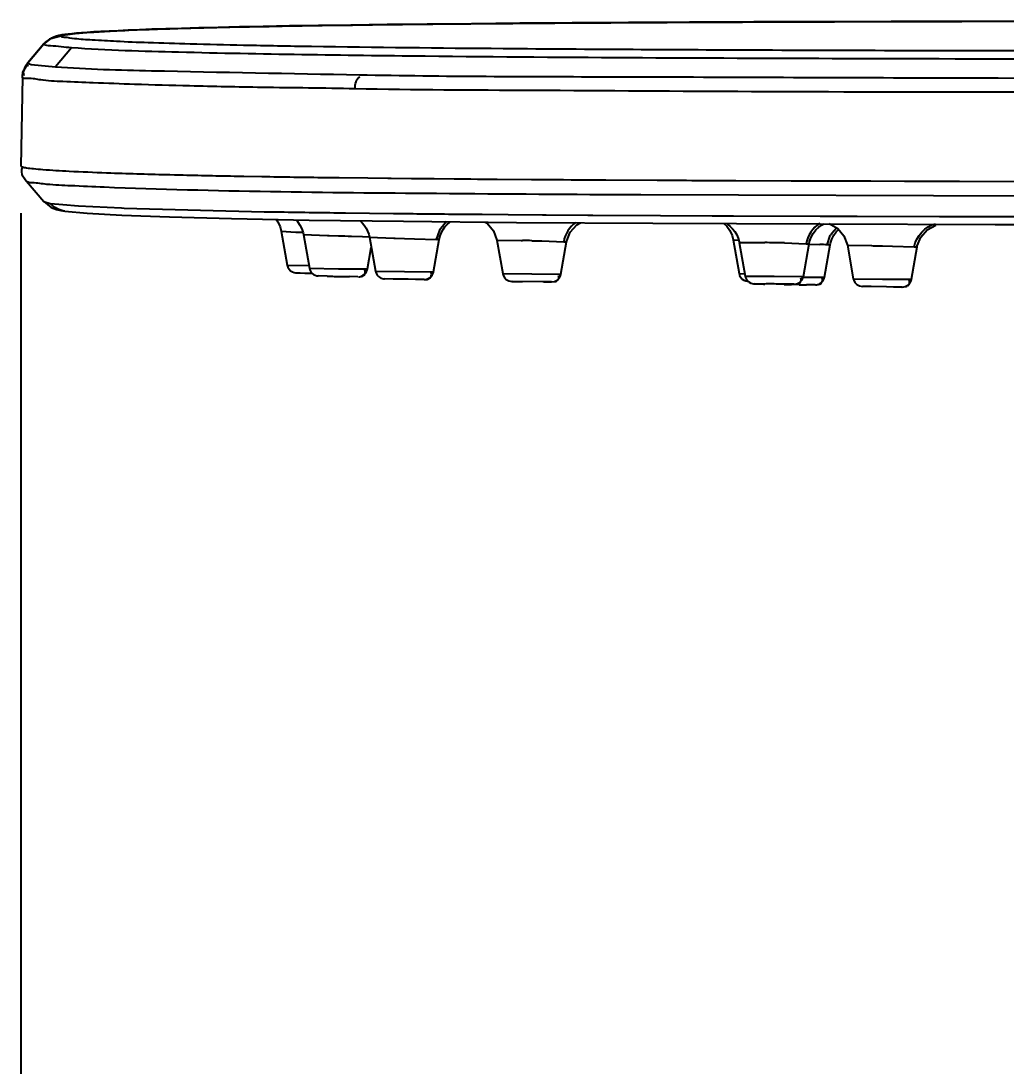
# Model space of a CAD drawing. Header units: millimetres. Extents: x 3819 to 4365, y -2661 to -1889.
# Drawn here: x 3938.77 to 3951.86, y -2129.8 to -2115.92 of the extents above; entities that cross this region are included whole.
import ezdxf

# ---------------------------------------------------------------- set-up
doc = ezdxf.new("R2010")
doc.units = ezdxf.units.MM
doc.header["$LTSCALE"] = 0.1
doc.layers.add('DIM', color=3, linetype='Continuous')
doc.styles.get("Standard").update_dxf_attribs({"font": 'arial.ttf'})
doc.dimstyles.new('ISO-25', dxfattribs={"dimtxt": 2.5, "dimasz": 2.5, "dimexe": 1.25, "dimexo": 0.625, "dimtad": 1, "dimlfac": 5, "dimtxsty": 'Standard', "dimcen": 2.5, "dimadec": 0, "dimazin": 0, "dimtfac": 1, "dimtmove": 0, "dimatfit": 3, "dimfxl": 0, "dimarcsym": 0})

# ---------------------------------------------------------------- blocks, each defined once
blk = doc.blocks.new('*D141')
at = {"layer": 'Defpoints', "color": 0}
for p in [(3938.775, -2117.851), (4005.621, -2117.852), (4005.621, -2142.426)]:
    blk.add_point(p, dxfattribs=at)
at = {"layer": 'DIM', "color": 0, "lineweight": -2}
for p, q in [((3938.775, -2118.476), (3938.775, -2143.676)), ((4005.621, -2118.477), (4005.621, -2143.676)), ((3942.775, -2142.426), (4001.621, -2142.426))]:
    blk.add_line(p, q, dxfattribs=at)
at = {"layer": 'DIM', "color": 0}
for points in [[(3942.775, -2141.76), (3942.775, -2143.093), (3938.775, -2142.426)], [(4001.621, -2141.76), (4001.621, -2143.093), (4005.621, -2142.426)]]:
    blk.add_solid(points, dxfattribs=at)
at = {"layer": 'DIM', "color": 0, "insert": (3985.676, -2139.759), "char_height": 4, "attachment_point": 5}
blk.add_mtext('267.5', dxfattribs=at)

msp = doc.modelspace()

# ---------------------------------------------------------------- linework, layer by layer
at = {"color": 7, "linetype": 'Continuous'}
for p, q in [((3939.3069, -2116.1241), (3939.1543, -2116.167)), ((3939.0784, -2116.229), (3938.867, -2116.4786)), ((3938.9362, -2116.3975), (3939.0776, -2116.2302)), ((3939.0776, -2116.2302), (3939.0784, -2116.229)), ((3939.1714, -2116.156), (3939.0785, -2116.2289)), ((3939.1543, -2116.167), (3939.0904, -2116.2162)), ((3939.447, -2116.2815), (3939.2361, -2116.5326)), ((3938.8658, -2116.4808), (3938.9362, -2116.3975)), ((3938.8012, -2116.6029), (3938.8494, -2116.5215)), ((3938.8262, -2116.5364), (3938.8047, -2116.6019)), ((3938.842, -2116.5128), (3938.8262, -2116.5364)), ((3938.8666, -2116.4806), (3938.8429, -2116.5134)), ((3938.8666, -2116.4822), (3938.8432, -2116.5137)), ((3938.8494, -2116.5215), (3938.8739, -2116.5096)), ((3938.8666, -2116.4822), (3938.8652, -2116.4847)), ((3938.8662, -2116.4798), (3938.8658, -2116.4808)), ((3938.8661, -2116.4836), (3938.9092, -2116.5009)), ((3938.867, -2116.4786), (3938.8662, -2116.4798)), ((3938.9092, -2116.5009), (3939.2356, -2116.5323)), ((3938.7954, -2116.6696), (3938.7748, -2117.8507)), ((3938.7954, -2116.6696), (3938.7959, -2116.6576)), ((3938.7957, -2116.6576), (3938.8012, -2116.6029)), ((3938.7959, -2116.6576), (3938.796, -2116.6567)), ((3938.8047, -2116.6019), (3938.8148, -2116.6478)), ((3939.9111, -2117.939), (3939.9711, -2117.9412)), ((3938.8163, -2118.0103), (3938.8043, -2117.9914)), ((3938.8182, -2118.0089), (3938.8471, -2118.05)), ((3938.8463, -2118.0488), (3938.8182, -2118.009)), ((3938.8471, -2118.0499), (3938.8462, -2118.0487)), ((3938.8471, -2118.0499), (3939.078, -2118.3224)), ((3940.7527, -2117.9644), (3940.8157, -2117.966)), ((3940.8157, -2117.966), (3940.8746, -2117.9674)), ((3940.8746, -2117.9674), (3940.9305, -2117.9687)), ((3941.7117, -2117.9847), (3941.7343, -2117.9851)), ((3941.7343, -2117.9851), (3941.975, -2117.9892)), ((3942.8219, -2118.0016), (3942.8687, -2118.0023)), ((3942.8687, -2118.0023), (3942.9491, -2118.0033)), ((3942.9491, -2118.0033), (3943.0012, -2118.0039)), ((3943.0012, -2118.0039), (3943.38, -2118.0084)), ((3943.38, -2118.0084), (3943.6481, -2118.0113)), ((3943.6481, -2118.0113), (3943.6897, -2118.0118)), ((3943.6897, -2118.0118), (3943.9634, -2118.0146)), ((3943.9634, -2118.0146), (3944.0089, -2118.015)), ((3944.0089, -2118.015), (3944.1314, -2118.0162)), ((3944.1314, -2118.0162), (3944.2618, -2118.0174)), ((3944.2618, -2118.0174), (3944.5299, -2118.0198)), ((3944.5299, -2118.0198), (3944.5479, -2118.0199)), ((3944.5581, -2118.02), (3944.7479, -2118.0216)), ((3944.7479, -2118.0216), (3944.8365, -2118.0224)), ((3944.8365, -2118.0224), (3944.9476, -2118.0233)), ((3944.9476, -2118.0233), (3945.1004, -2118.0244)), ((3945.1004, -2118.0244), (3945.5549, -2118.0278)), ((3945.5549, -2118.0278), (3945.6365, -2118.0284)), ((3945.6365, -2118.0284), (3945.6911, -2118.0287)), ((3945.6911, -2118.0287), (3945.9791, -2118.0306)), ((3945.9791, -2118.0306), (3946.0806, -2118.0313)), ((3946.0806, -2118.0313), (3946.3, -2118.0326)), ((3946.3, -2118.0326), (3946.5444, -2118.0341)), ((3946.5444, -2118.0341), (3947.2258, -2118.0377)), ((3947.2258, -2118.0377), (3947.3439, -2118.0383)), ((3947.3439, -2118.0383), (3947.4262, -2118.0387)), ((3947.4262, -2118.0387), (3947.6146, -2118.0396)), ((3947.6146, -2118.0396), (3947.6841, -2118.0399)), ((3947.6841, -2118.0399), (3947.7755, -2118.0404)), ((3947.7755, -2118.0404), (3948.0092, -2118.0414)), ((3948.0092, -2118.0414), (3948.0353, -2118.0415)), ((3948.0353, -2118.0415), (3948.0698, -2118.0416)), ((3948.0698, -2118.0416), (3948.2665, -2118.0425)), ((3948.2665, -2118.0425), (3949.0013, -2118.0452)), ((3949.0013, -2118.0452), (3949.1878, -2118.0458)), ((3949.1878, -2118.0458), (3949.2594, -2118.0461)), ((3949.2594, -2118.0461), (3949.4355, -2118.0466)), ((3949.4355, -2118.0466), (3949.5269, -2118.0469)), ((3949.5269, -2118.0469), (3949.6595, -2118.0473)), ((3949.6595, -2118.0473), (3949.6896, -2118.0474)), ((3949.6896, -2118.0474), (3949.7579, -2118.0476)), ((3949.7579, -2118.0476), (3949.8361, -2118.0478)), ((3949.8361, -2118.0478), (3949.9004, -2118.048)), ((3949.9004, -2118.048), (3950.0603, -2118.0484)), ((3950.0603, -2118.0484), (3950.5099, -2118.0496)), ((3950.5099, -2118.0496), (3950.9903, -2118.0508)), ((3950.9903, -2118.0508), (3951.2222, -2118.0514)), ((3951.2222, -2118.0514), (3951.2371, -2118.0514)), ((3951.2371, -2118.0514), (3952.1151, -2118.0536)), ((3953.8646, -2118.2538), (3947.0085, -2118.2343)), ((3939.0755, -2118.3194), (3939.0781, -2118.3226)), ((3939.0772, -2118.3213), (3939.0779, -2118.3223)), ((3939.0781, -2118.3226), (3939.1657, -2118.3457)), ((3939.1658, -2118.3458), (3939.3295, -2118.3623)), ((3939.3295, -2118.3623), (3939.5416, -2118.3773)), ((3939.2471, -2118.4272), (3939.3041, -2118.4408)), ((3939.3041, -2118.4408), (3939.358, -2118.4496)), ((3939.358, -2118.4496), (3939.3568, -2118.4494)), ((3939.5416, -2118.3773), (3940.1087, -2118.4058)), ((3940.1087, -2118.4058), (3940.1469, -2118.4073)), ((3940.1469, -2118.4073), (3942.0072, -2118.4556)), ((3942.0072, -2118.4556), (3942.1602, -2118.4581)), ((3943.0423, -2118.4708), (3943.0866, -2118.4714)), ((3943.0866, -2118.4714), (3943.7222, -2118.479)), ((3943.7222, -2118.479), (3943.7729, -2118.4796)), ((3944.608, -2118.488), (3944.6603, -2118.4885)), ((3944.6603, -2118.4885), (3944.704, -2118.4889)), ((3944.704, -2118.4889), (3944.721, -2118.489)), ((3944.721, -2118.489), (3944.774, -2118.4895)), ((3944.774, -2118.4895), (3944.872, -2118.4903)), ((3944.872, -2118.4903), (3944.8981, -2118.4905)), ((3944.8981, -2118.4905), (3945.2451, -2118.4933)), ((3945.2451, -2118.4933), (3945.7003, -2118.4966)), ((3945.7003, -2118.4966), (3945.7511, -2118.4969)), ((3945.7511, -2118.4969), (3946.3019, -2118.5004)), ((3946.3019, -2118.5004), (3946.3549, -2118.5007)), ((3946.3549, -2118.5007), (3946.3714, -2118.5008)), ((3946.3714, -2118.5008), (3947.2693, -2118.5057)), ((3947.2693, -2118.5057), (3947.9556, -2118.5092)), ((3947.9556, -2118.5092), (3948.0087, -2118.5095)), ((3948.0087, -2118.5095), (3948.2373, -2118.5106)), ((3948.2373, -2118.5106), (3949.3862, -2118.5154)), ((3941.5733, -2118.5478), (3942.6046, -2118.5669)), ((3942.1637, -2118.5587), (3942.1873, -2118.5918)), ((3942.6046, -2118.5669), (3943.8573, -2118.5835)), ((3943.8573, -2118.5835), (3945.3565, -2118.5975)), ((3944.4279, -2118.5865), (3944.3332, -2118.6994)), ((3944.4643, -2118.5985), (3944.4772, -2118.5893)), ((3945.3565, -2118.5975), (3947.1672, -2118.6093)), ((3947.1672, -2118.6093), (3949.387, -2118.6187)), ((3948.1099, -2118.6134), (3948.1472, -2118.6496)), ((3948.1472, -2118.6496), (3948.1877, -2118.7063)), ((3949.3862, -2118.5154), (3949.4035, -2118.5154)), ((3949.387, -2118.6187), (3951.7116, -2118.625)), ((3949.4035, -2118.5154), (3949.4313, -2118.5155)), ((3949.4149, -2118.6292), (3949.4349, -2118.6189)), ((3949.4313, -2118.5155), (3949.4572, -2118.5156)), ((3949.4572, -2118.5156), (3949.5847, -2118.516)), ((3949.508, -2118.6128), (3949.6209, -2118.6774)), ((3949.5847, -2118.516), (3949.8151, -2118.5167)), ((3949.8151, -2118.5167), (3949.8695, -2118.5168)), ((3949.8695, -2118.5168), (3949.8816, -2118.5169)), ((3949.8816, -2118.5169), (3950.9715, -2118.5192)), ((3950.9715, -2118.5192), (3951.0428, -2118.5193)), ((3951.0428, -2118.5193), (3952.3032, -2118.5211)), ((3951.7116, -2118.625), (3954.3333, -2118.6293)), ((3942.232, -2118.7149), (3942.3111, -2119.1638)), ((3942.232, -2118.7149), (3942.4239, -2118.7258)), ((3942.5259, -2118.7565), (3942.605, -2119.2051)), ((3942.5259, -2118.7565), (3942.8471, -2118.7704)), ((3942.8471, -2118.7704), (3942.8676, -2118.7711)), ((3942.8676, -2118.7711), (3942.9919, -2118.7755)), ((3943.1649, -2118.7813), (3943.3119, -2118.7861)), ((3943.3119, -2118.7861), (3943.4062, -2118.789)), ((3944.3332, -2118.6994), (3944.2903, -2118.8246)), ((3944.3295, -2118.8261), (3944.3421, -2118.7754)), ((3944.3421, -2118.7754), (3944.3591, -2118.7323)), ((3949.4827, -2118.8945), (3949.5233, -2118.7733)), ((3949.5425, -2118.7411), (3949.606, -2118.6681)), ((3949.5995, -2118.7251), (3949.6318, -2118.6902)), ((3943.4036, -2118.7959), (3943.4825, -2119.2434)), ((3943.4036, -2118.7959), (3943.7249, -2118.8064)), ((3943.7249, -2118.8064), (3943.745, -2118.807)), ((3943.745, -2118.807), (3943.8694, -2118.8109)), ((3943.8694, -2118.8109), (3944.0012, -2118.815)), ((3944.0012, -2118.815), (3944.2903, -2118.8246)), ((3944.2546, -2119.2529), (3944.3298, -2118.8262)), ((3944.3298, -2118.8262), (3944.2782, -2118.8242)), ((3945.0956, -2118.8318), (3945.1742, -2119.2775)), ((3945.0956, -2118.8318), (3945.4169, -2118.8376)), ((3945.4169, -2118.8376), (3945.4363, -2118.8381)), ((3945.5609, -2118.8412), (3945.6935, -2118.8448)), ((3945.6935, -2118.8448), (3945.9825, -2118.8542)), ((3945.9463, -2119.2853), (3946.0218, -2118.8568)), ((3945.9825, -2118.8542), (3946.0143, -2118.8554)), ((3946.0215, -2118.8567), (3946.0239, -2118.8442)), ((3948.2325, -2118.8297), (3948.3113, -2119.2761)), ((3948.2325, -2118.8297), (3948.3034, -2118.8341)), ((3948.3147, -2118.8667), (3948.6362, -2118.8662)), ((3948.3147, -2118.8667), (3948.3929, -2119.31)), ((3948.6362, -2118.8662), (3948.6545, -2118.8664)), ((3948.9132, -2118.8713), (3949.2018, -2118.8807)), ((3949.1649, -2119.3155), (3949.2409, -2118.8845)), ((3949.2018, -2118.8807), (3949.2335, -2118.882)), ((3949.2406, -2118.8845), (3949.2474, -2118.8534)), ((3949.2414, -2118.8882), (3949.382, -2118.8919)), ((3949.4469, -2119.3234), (3949.5224, -2118.8953)), ((3949.5224, -2118.8953), (3949.4706, -2118.8941)), ((3949.7501, -2118.9006), (3949.8286, -2119.3455)), ((3949.7501, -2118.9006), (3950.0713, -2118.9064)), ((3950.0713, -2118.9064), (3950.0905, -2118.9068)), ((3950.0905, -2118.9068), (3950.2152, -2118.9097)), ((3950.2152, -2118.9097), (3950.3477, -2118.9129)), ((3950.3477, -2118.9129), (3950.6369, -2118.9212)), ((3950.6006, -2119.3526), (3950.6763, -2118.9233)), ((3950.6369, -2118.9212), (3950.6688, -2118.9222)), ((3950.676, -2118.9232), (3950.6784, -2118.9109)), ((3943.377, -2119.2156), (3943.4273, -2118.9304)), ((3942.3112, -2119.1638), (3942.6038, -2119.1712)), ((3942.6051, -2119.2051), (3942.9919, -2119.213)), ((3942.4837, -2119.2695), (3942.5454, -2119.2713)), ((3942.5454, -2119.2713), (3942.6418, -2119.2737)), ((3942.8402, -2119.3119), (3942.727, -2119.3085)), ((3942.9919, -2119.213), (3943.3748, -2119.2159)), ((3943.2499, -2119.319), (3943.1369, -2119.3178)), ((3943.4826, -2119.2434), (3943.8694, -2119.2501)), ((3943.8694, -2119.2501), (3944.2523, -2119.2531)), ((3945.1743, -2119.2775), (3945.5609, -2119.2823)), ((3945.5609, -2119.2824), (3945.9439, -2119.2854)), ((3948.3113, -2119.2761), (3948.3186, -2119.3014)), ((3948.3113, -2119.2761), (3948.3814, -2119.2788)), ((3948.3929, -2119.31), (3948.7794, -2119.3125)), ((3948.7794, -2119.3125), (3949.1625, -2119.3155)), ((3949.1643, -2119.3227), (3949.1997, -2119.323)), ((3949.3193, -2119.3238), (3949.4447, -2119.3237)), ((3943.7178, -2119.3493), (3943.6048, -2119.3467)), ((3943.8142, -2119.3512), (3943.7178, -2119.3493)), ((3943.9181, -2119.3531), (3943.8142, -2119.3512)), ((3944.0145, -2119.3547), (3943.9181, -2119.3531)), ((3944.1277, -2119.3562), (3944.0145, -2119.3547)), ((3944.1277, -2119.3563), (3944.1309, -2119.3563)), ((3945.2968, -2119.3807), (3945.2954, -2119.3807)), ((3945.2954, -2119.3807), (3945.297, -2119.3808)), ((3945.7063, -2119.3867), (3945.2968, -2119.3807)), ((3945.297, -2119.3808), (3945.4359, -2119.383)), ((3945.4359, -2119.3828), (3945.4368, -2119.3828)), ((3945.8198, -2119.3885), (3945.7063, -2119.3867)), ((3945.7188, -2119.3872), (3945.8199, -2119.3886)), ((3945.8197, -2119.3886), (3945.875, -2119.3803)), ((3945.8213, -2119.3886), (3945.8198, -2119.3885)), ((3945.8199, -2119.3886), (3945.8213, -2119.3886)), ((3948.5107, -2119.4132), (3948.5162, -2119.4134)), ((3949.0389, -2119.4186), (3948.516, -2119.4131)), ((3948.5162, -2119.4134), (3948.6366, -2119.4156)), ((3948.6366, -2119.4156), (3948.6529, -2119.4158)), ((3948.6544, -2119.4147), (3948.6553, -2119.4148)), ((3948.7794, -2119.4154), (3948.6713, -2119.4145)), ((3948.9035, -2119.4172), (3948.802, -2119.4157)), ((3948.9044, -2119.4173), (3948.9035, -2119.4172)), ((3948.9369, -2119.4187), (3949.0392, -2119.4189)), ((3949.1109, -2119.4246), (3949.007, -2119.423)), ((3949.3204, -2119.4268), (3949.2073, -2119.4259)), ((3949.8286, -2119.3455), (3950.2152, -2119.3503)), ((3949.9499, -2119.4487), (3949.9515, -2119.4487)), ((3949.9513, -2119.4487), (3949.9499, -2119.4487)), ((3950.0642, -2119.4504), (3949.9513, -2119.4487)), ((3950.4743, -2119.4559), (3950.0642, -2119.4504)), ((3950.2152, -2119.3503), (3950.5983, -2119.3528)), ((3950.3609, -2119.4542), (3950.4745, -2119.4558)), ((3950.4743, -2119.4559), (3950.5293, -2119.4476)), ((3950.4758, -2119.4559), (3950.4743, -2119.4559)), ((3950.4745, -2119.4558), (3950.4758, -2119.4559))]:
    msp.add_line(p, q, dxfattribs=at)
for points in [[(3952.3017, -2115.9273), (3951.2978, -2115.9294), (3950.3296, -2115.9318), (3949.3995, -2115.9346), (3948.5071, -2115.9379), (3947.652, -2115.9417), (3946.845, -2115.946), (3946.0942, -2115.9506), (3945.3991, -2115.9556), (3944.7583, -2115.961), (3944.1702, -2115.9666), (3943.6365, -2115.9725), (3943.1577, -2115.9785), (3942.728, -2115.9847), (3942.3415, -2115.9909), (3941.9929, -2115.9972), (3941.6779, -2116.0035), (3941.3936, -2116.0099), (3941.1374, -2116.0162), (3940.9071, -2116.0225), (3940.7002, -2116.0288), (3940.5146, -2116.035), (3940.3482, -2116.0412), (3940.1989, -2116.0473), (3940.0649, -2116.0533), (3939.9449, -2116.0592), (3939.8374, -2116.0651), (3939.7412, -2116.0709), (3939.6552, -2116.0765), (3939.5787, -2116.0821), (3939.5113, -2116.0876), (3939.4524, -2116.0931)], [(3939.4524, -2116.0931), (3939.4012, -2116.0986), (3939.3565, -2116.1043), (3939.3166, -2116.1105), (3939.2785, -2116.1179), (3939.2357, -2116.1293), (3939.1714, -2116.156)], [(3939.0781, -2118.3226), (3939.1757, -2118.3987), (3939.2471, -2118.4272)], [(3939.357, -2118.4494), (3939.6554, -2118.477), (3940.1145, -2118.5025)], [(3940.1145, -2118.5025), (3940.7482, -2118.5262), (3941.5733, -2118.5478)], [(3942.1873, -2118.5918), (3942.2174, -2118.6578), (3942.2322, -2118.7149)], [(3942.4277, -2118.5636), (3942.4495, -2118.5872), (3942.4808, -2118.6327), (3942.5054, -2118.6832), (3942.5224, -2118.7381), (3942.5262, -2118.7565)], [(3943.2763, -2118.5743), (3943.3071, -2118.6035), (3943.3349, -2118.6366), (3943.3591, -2118.6731), (3943.379, -2118.7127), (3943.3943, -2118.7553), (3943.4039, -2118.7959)], [(3944.4057, -2118.6574), (3944.4338, -2118.6259), (3944.4643, -2118.5985)], [(3944.94, -2118.5936), (3944.9668, -2118.609), (3945.0505, -2118.708), (3945.0959, -2118.8318)], [(3946.0239, -2118.8442), (3946.0695, -2118.7285), (3946.1563, -2118.6292), (3946.2043, -2118.603)], [(3948.1426, -2118.6135), (3948.1586, -2118.6232), (3948.1936, -2118.6505)], [(3949.2474, -2118.8534), (3949.2679, -2118.7958), (3949.2962, -2118.7442), (3949.3312, -2118.6987), (3949.3713, -2118.6602), (3949.4149, -2118.6292)], [(3950.6784, -2118.9109), (3950.7238, -2118.7953), (3950.8104, -2118.696), (3950.9262, -2118.6328)], [(3944.3591, -2118.7323), (3944.3806, -2118.6929), (3944.4057, -2118.6574)], [(3948.1877, -2118.7063), (3948.2179, -2118.7723), (3948.2328, -2118.8296)], [(3948.1936, -2118.6505), (3948.226, -2118.6829), (3948.255, -2118.7199), (3948.2797, -2118.7613), (3948.2992, -2118.807), (3948.3131, -2118.8568), (3948.315, -2118.8667)], [(3949.5441, -2118.8189), (3949.5687, -2118.7693), (3949.5995, -2118.7251)], [(3949.6209, -2118.6774), (3949.7048, -2118.7764), (3949.7504, -2118.9005)], [(3949.5221, -2118.8952), (3949.5266, -2118.8735), (3949.5441, -2118.8189)], [(3942.3112, -2119.1638), (3942.3198, -2119.1922), (3942.3363, -2119.2197), (3942.357, -2119.2404), (3942.3802, -2119.2548), (3942.4034, -2119.2633), (3942.4205, -2119.2664), (3942.4288, -2119.2672), (3942.4357, -2119.2677), (3942.4439, -2119.2681), (3942.4545, -2119.2685), (3942.4837, -2119.2695)], [(3942.6051, -2119.2051), (3942.6115, -2119.2282), (3942.6248, -2119.2537), (3942.6423, -2119.2742), (3942.6622, -2119.2896), (3942.6835, -2119.3002), (3942.7037, -2119.306), (3942.7176, -2119.308), (3942.7209, -2119.3083)], [(3943.2569, -2119.319), (3943.2654, -2119.3184), (3943.2824, -2119.3156), (3943.3008, -2119.3098), (3943.3194, -2119.3004), (3943.3371, -2119.2872), (3943.3529, -2119.2702), (3943.3656, -2119.2501), (3943.3743, -2119.2274), (3943.377, -2119.2156)], [(3943.4826, -2119.2434), (3943.4859, -2119.2573), (3943.4947, -2119.2792), (3943.5069, -2119.2983), (3943.5215, -2119.3142), (3943.5378, -2119.3267), (3943.555, -2119.336), (3943.572, -2119.3421), (3943.5877, -2119.3454), (3943.5977, -2119.3465), (3943.6015, -2119.3467)], [(3944.1309, -2119.3563), (3944.1347, -2119.3562), (3944.1455, -2119.3554), (3944.1606, -2119.3528), (3944.1767, -2119.3477), (3944.1932, -2119.3399), (3944.2087, -2119.3295), (3944.223, -2119.3163), (3944.2355, -2119.3005), (3944.2457, -2119.282), (3944.2528, -2119.261), (3944.2545, -2119.2529)], [(3945.1743, -2119.2775), (3945.1795, -2119.2974), (3945.1951, -2119.3276), (3945.2201, -2119.3541), (3945.2542, -2119.3731), (3945.2954, -2119.3808)], [(3945.8213, -2119.3886), (3945.8626, -2119.3822), (3945.8976, -2119.364), (3945.9238, -2119.3376), (3945.9404, -2119.3068), (3945.9462, -2119.2853)], [(3948.3186, -2119.3014), (3948.3341, -2119.3289), (3948.3538, -2119.3499), (3948.3761, -2119.3649), (3948.3992, -2119.3743), (3948.418, -2119.3784), (3948.4276, -2119.3794), (3948.4314, -2119.3796)], [(3948.3929, -2119.3099), (3948.3977, -2119.3286), (3948.4102, -2119.3548), (3948.427, -2119.376), (3948.4463, -2119.392), (3948.4671, -2119.4033), (3948.4876, -2119.41), (3948.5039, -2119.4127), (3948.5107, -2119.4132)], [(3949.0447, -2119.4189), (3949.0464, -2119.4188), (3949.0574, -2119.4178), (3949.0756, -2119.4142), (3949.0958, -2119.4065), (3949.1156, -2119.3947), (3949.1333, -2119.3789), (3949.1486, -2119.3586), (3949.1601, -2119.334), (3949.1649, -2119.3155)], [(3949.3259, -2119.4268), (3949.3338, -2119.4264), (3949.3509, -2119.4238), (3949.3695, -2119.4181), (3949.3882, -2119.4089), (3949.406, -2119.3959), (3949.4218, -2119.3793), (3949.4347, -2119.3595), (3949.4437, -2119.337), (3949.4469, -2119.3234)], [(3948.516, -2119.4131), (3948.5147, -2119.4131), (3948.5148, -2119.4132), (3948.5162, -2119.4134)], [(3949.0392, -2119.4189), (3949.0404, -2119.4188), (3949.0403, -2119.4187), (3949.0389, -2119.4186)], [(3949.8286, -2119.3455), (3949.8339, -2119.3654), (3949.8495, -2119.3956), (3949.8745, -2119.4221), (3949.9087, -2119.4411), (3949.9499, -2119.4487)], [(3950.4758, -2119.4559), (3950.5171, -2119.4495), (3950.5521, -2119.4312), (3950.5783, -2119.4048), (3950.5948, -2119.374), (3950.6006, -2119.3526)]]:
    msp.add_lwpolyline(points, dxfattribs=at)
for centre, radius, start, end in [((3939.2766, -2116.3989), 0.2609, 135.5459, 139.65093), ((3942.3617, -2050.657), 67.3266, 267.965167, 268.630586), ((3944.1898, -1977.3272), 140.6793, 268.67244, 268.987311), ((3945.8346, -1884.313), 233.708, 269.053749, 269.261397), ((3946.2103, -1867.1989), 251.2919, 269.076523, 269.27767), ((3948.1391, -1725.6034), 392.9004, 269.363275, 269.485048), ((3943.4182, -2095.7182), 23.0291, 267.52556, 267.76019), ((3945.2881, -2052.6422), 66.1731, 268.01147, 268.161283), ((3949.8593, -2118.9513), 0.3803, 146.4335, 152.08854), ((3944.2045, -2169.9274), 51.1042, 88.47904, 88.61878), ((3948.2509, -2146.3593), 27.4959, 88.89869, 89.159), ((3948.0681, -2156.4391), 37.5773, 88.71132, 88.91537), ((3948.4258, -2157.9043), 39.0242, 88.44808, 88.59592), ((3943.6525, -2085.3831), 33.9385, 268.62849, 268.79144), ((3943.8512, -2076.1871), 43.1366, 268.78522, 268.92315), ((3943.6824, -2085.375), 33.9472, 268.91659, 269.07926), ((3949.5284, -2080.9517), 38.3727, 269.50919, 269.68783), ((3949.7091, -2077.1331), 42.2957, 268.91812, 269.04886), ((3949.7396, -2077.0816), 42.3476, 269.14924, 269.27966)]:
    msp.add_arc(centre, radius, start, end, dxfattribs=at)
for points, knots in [([(3939.3069, -2116.1241), (3939.3212, -2116.1111), (3939.3903, -2116.1052), (3939.5185, -2116.0849), (3939.7321, -2116.0719), (3940.1849, -2116.0449), (3941.0326, -2116.0171), (3942.493, -2115.9854), (3944.659, -2115.9597), (3947.5493, -2115.9404), (3950.9919, -2115.929), (3953.4419, -2115.9252), (3954.7052, -2115.9237)], [0, 0, 0, 0, 0.0037618, 0.012425, 0.0261286, 0.0449415, 0.1010768, 0.1910388, 0.3295731, 0.5228409, 0.7539831, 1, 1, 1, 1]), ([(3956.7123, -2116.3294), (3955.3407, -2116.3282), (3952.6464, -2116.3251), (3948.802, -2116.3161), (3945.4815, -2116.2981), (3943.1821, -2116.2752), (3941.7961, -2116.2506), (3941.0727, -2116.2338), (3940.5104, -2116.2162), (3940.0751, -2116.1994), (3939.7552, -2116.1796), (3939.5107, -2116.1675), (3939.3954, -2116.1441), (3939.3091, -2116.1396), (3939.3069, -2116.1241)], [0, 0, 0, 0, 0.23631, 0.4641934, 0.6623382, 0.8084179, 0.8603408, 0.9012073, 0.9330236, 0.9574228, 0.9758518, 0.9892475, 0.9972986, 1, 1, 1, 1]), ([(3939.4472, -2116.2813), (3939.3535, -2116.2748), (3939.2405, -2116.2566), (3939.0983, -2116.2533), (3939.0782, -2116.2302)], [0, 0, 0, 0, 0.7540473, 1, 1, 1, 1]), ([(3956.6892, -2116.4375), (3954.4292, -2116.4355), (3950.2479, -2116.4304), (3944.9743, -2116.4083), (3941.487, -2116.3608), (3939.9206, -2116.3143), (3939.4471, -2116.2815)], [0, 0, 0, 0, 0.3931832, 0.7274542, 0.9174291, 1, 1, 1, 1]), ([(3939.2354, -2116.5326), (3939.6589, -2116.5639), (3941.0043, -2116.5989), (3942.349, -2116.6202), (3943.2693, -2116.6385)], [0, 0, 0, 0, 0.3156905, 1, 1, 1, 1]), ([(3943.212, -2116.825), (3942.7999, -2116.8168), (3942.0674, -2116.8101), (3941.0908, -2116.7903), (3940.3461, -2116.7685), (3939.781, -2116.7485), (3939.3752, -2116.7301), (3939.0604, -2116.7188), (3938.9215, -2116.6824), (3938.796, -2116.6916), (3938.7954, -2116.6698)], [0, 0, 0, 0, 0.2796082, 0.4970247, 0.6621257, 0.7861329, 0.8779094, 0.9441007, 0.9852151, 1, 1, 1, 1]), ([(3943.2693, -2116.6385), (3944.3932, -2116.6609), (3946.9356, -2116.6637), (3952.5215, -2116.6881), (3956.9836, -2116.6856), (3960.0275, -2116.6896)], [0, 0, 0, 0, 0.2012338, 0.4550832, 1, 1, 1, 1]), ([(3968.3705, -2116.8835), (3963.9159, -2116.8824), (3957.2847, -2116.8668), (3949.6847, -2116.8743), (3945.7532, -2116.8466), (3943.9981, -2116.8421), (3943.212, -2116.8265)], [0, 0, 0, 0, 0.5311781, 0.7907286, 0.9062391, 1, 1, 1, 1]), ([(3938.7748, -2117.8507), (3938.7754, -2117.8583), (3938.8112, -2117.8648), (3938.859, -2117.8758), (3938.9546, -2117.8855), (3939.1401, -2117.9021), (3939.4651, -2117.9207), (3939.7459, -2117.9329), (3939.9111, -2117.939)], [0, 0, 0, 0, 0.0199077, 0.0702646, 0.150697, 0.2600825, 0.5660385, 1, 1, 1, 1]), ([(3939.8819, -2118.132), (3939.7334, -2118.1261), (3939.4812, -2118.113), (3939.1554, -2118.1018), (3938.9695, -2118.0727), (3938.8653, -2118.0698), (3938.8473, -2118.05)], [0, 0, 0, 0, 0.4286323, 0.7343971, 0.9227374, 1, 1, 1, 1]), ([(3947.0085, -2118.2343), (3946.1042, -2118.2284), (3943.7286, -2118.2144), (3941.3523, -2118.1903), (3939.8819, -2118.132)], [0, 0, 0, 0, 0.3806286, 1, 1, 1, 1]), ([(3943.2569, -2119.319), (3943.2825, -2119.3184), (3943.3391, -2119.3165), (3943.3544, -2119.2523), (3943.3439, -2119.2323)], [0, 0, 0, 0, 0.5313994, 1, 1, 1, 1]), ([(3943.3748, -2119.2159), (3943.3754, -2119.2158), (3943.3759, -2119.2156), (3943.377, -2119.2158), (3943.377, -2119.2156)], [0, 0, 0, 0, 0.740652, 1, 1, 1, 1]), ([(3944.1309, -2119.3563), (3944.1571, -2119.3562), (3944.2147, -2119.3553), (3944.2322, -2119.2899), (3944.2215, -2119.2695)], [0, 0, 0, 0, 0.5322695, 1, 1, 1, 1]), ([(3944.2523, -2119.2531), (3944.2529, -2119.2531), (3944.2534, -2119.2529), (3944.2545, -2119.2531), (3944.2545, -2119.2529)], [0, 0, 0, 0, 0.744829, 1, 1, 1, 1]), ([(3945.875, -2119.3803), (3945.8904, -2119.3752), (3945.9258, -2119.3584), (3945.9211, -2119.3168), (3945.9132, -2119.3018)], [0, 0, 0, 0, 0.4889016, 1, 1, 1, 1]), ([(3945.9439, -2119.2854), (3945.9445, -2119.2854), (3945.945, -2119.2852), (3945.9462, -2119.2855), (3945.9462, -2119.2853)], [0, 0, 0, 0, 0.7485708, 1, 1, 1, 1]), ([(3949.0389, -2119.4186), (3949.0655, -2119.4189), (3949.1235, -2119.4185), (3949.1428, -2119.3524), (3949.132, -2119.3317)], [0, 0, 0, 0, 0.5322868, 1, 1, 1, 1]), ([(3949.3259, -2119.4268), (3949.3517, -2119.4263), (3949.4085, -2119.4246), (3949.4245, -2119.3601), (3949.4139, -2119.34)], [0, 0, 0, 0, 0.5315886, 1, 1, 1, 1]), ([(3949.4447, -2119.3237), (3949.4452, -2119.3236), (3949.4458, -2119.3234), (3949.4469, -2119.3236), (3949.4469, -2119.3234)], [0, 0, 0, 0, 0.7422634, 1, 1, 1, 1]), ([(3950.5293, -2119.4476), (3950.5448, -2119.4425), (3950.5802, -2119.4257), (3950.5756, -2119.3842), (3950.5676, -2119.3691)], [0, 0, 0, 0, 0.4890937, 1, 1, 1, 1]), ([(3950.5983, -2119.3527), (3950.5989, -2119.3527), (3950.5994, -2119.3525), (3950.6005, -2119.3528), (3950.6006, -2119.3526)], [0, 0, 0, 0, 0.7474141, 1, 1, 1, 1])]:
    msp.add_open_spline(points, degree=3, knots=knots, dxfattribs=at)
for points in [[(3943.212, -2116.825), (3943.2133, -2116.7672), (3943.2235, -2116.6868), (3943.2767, -2116.664)], [(3938.8043, -2117.9914), (3938.7836, -2117.9554), (3938.7784, -2117.9019), (3938.8007, -2117.8669)], [(3941.7034, -2117.9845), (3941.7062, -2117.9846), (3941.709, -2117.9846), (3941.7117, -2117.9847)], [(3944.5479, -2118.0199), (3944.5513, -2118.02), (3944.5547, -2118.02), (3944.5581, -2118.02)], [(3939.3568, -2118.4494), (3939.285, -2118.4392), (3939.2124, -2118.4011), (3939.1657, -2118.3457)], [(3946.1457, -2118.598), (3946.0607, -2118.653), (3945.9991, -2118.7543), (3945.9825, -2118.8542)], [(3949.3827, -2118.614), (3949.2892, -2118.6669), (3949.2196, -2118.7748), (3949.2018, -2118.8807)], [(3950.6369, -2118.9212), (3950.6597, -2118.7841), (3950.785, -2118.6404), (3950.922, -2118.617)], [(3949.1625, -2119.3155), (3949.1633, -2119.3155), (3949.1641, -2119.3155), (3949.1649, -2119.3155)]]:
    msp.add_open_spline(points, degree=3, dxfattribs=at)

# ---------------------------------------------------------------- dimensions: what is measured, and where the dimension line sits
at = {"layer": 'DIM'}
dim = msp.add_linear_dim(base=(4005.6212, -2142.4263), p1=(3938.7748, -2117.8507), p2=(4005.6212, -2117.8516), text='267.5', dimstyle='ISO-25', override={"dimtxt": 4, "dimasz": 4, "dimlfac": 4, "dimadec": 1, "dimfxl": 1.25}, dxfattribs=at)
dim.commit()
dim.dimension.update_dxf_attribs({"geometry": '*D141', "text_midpoint": (3985.6759, -2142.4263), "dimtype": 160})

doc.saveas('drawing.dxf')
